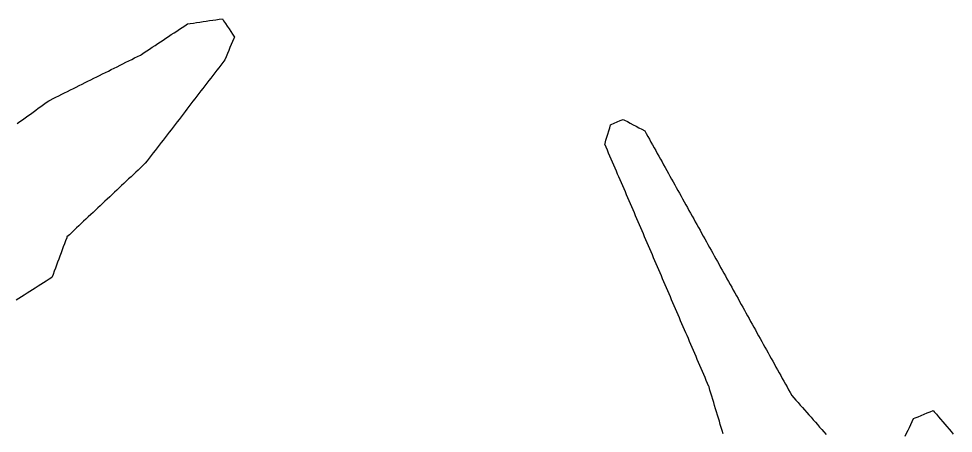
# Model space of a CAD drawing. Header units: millimetres. Extents: x 0 to 2762, y 6 to 2482.
# Drawn here: x 1115.5 to 1402.6, y 203.6 to 330.9 of the extents above; entities that cross this region are included whole.
import ezdxf

# ---------------------------------------------------------------- set-up
doc = ezdxf.new("R2010")
doc.units = ezdxf.units.MM
doc.layers.add('ALL_ISLANDS', color=7, linetype='Continuous')
doc.layers.add('OUTLINE_ISLAND_01', color=7, linetype='Continuous')

msp = doc.modelspace()

# ---------------------------------------------------------------- linework, layer by layer
at = {"layer": 'ALL_ISLANDS'}
for points in [[(1115.0116, 298.6837), (1115.823, 299.2682), (1116.6344, 299.8527), (1117.4457, 300.4373), (1118.2571, 301.0218), (1119.0685, 301.6064), (1119.8798, 302.1909), (1120.6912, 302.7754), (1121.5026, 303.36), (1122.3139, 303.9445), (1123.1253, 304.529), (1123.9367, 305.1136), (1124.748, 305.6981), (1125.122, 305.8842), (1126.0172, 306.3299), (1126.9124, 306.7755), (1127.8077, 307.2211), (1128.7029, 307.6667), (1129.5981, 308.1123), (1130.4933, 308.558), (1131.3886, 309.0036), (1132.2838, 309.4492), (1133.179, 309.8948), (1134.0742, 310.3404), (1134.9695, 310.7861), (1135.8647, 311.2317), (1136.7599, 311.6773), (1137.6551, 312.1229), (1138.5503, 312.5685), (1139.4456, 313.0142), (1140.3408, 313.4598), (1141.236, 313.9054), (1142.1312, 314.351), (1143.0265, 314.7966), (1143.9217, 315.2423), (1144.8169, 315.6879), (1145.7121, 316.1335), (1146.6073, 316.5791), (1147.5026, 317.0247), (1148.3978, 317.4704), (1149.293, 317.916), (1150.1882, 318.3616), (1151.0835, 318.8072), (1151.9787, 319.2528), (1152.8739, 319.6985), (1153.1815, 319.9015), (1154.016, 320.4524), (1154.8506, 321.0034), (1155.6851, 321.5543), (1156.5197, 322.1052), (1157.3542, 322.6562), (1158.1888, 323.2071), (1159.0233, 323.7581), (1159.8579, 324.309), (1160.6924, 324.8599), (1161.527, 325.4109), (1162.3615, 325.9618), (1163.196, 326.5127), (1164.0306, 327.0637), (1164.8651, 327.6146), (1165.6997, 328.1655), (1166.5342, 328.7165), (1167.3688, 329.2674), (1168.1448, 329.3832), (1169.1339, 329.5307), (1170.1229, 329.6782), (1171.112, 329.8258), (1172.1011, 329.9733), (1173.0901, 330.1209), (1174.0792, 330.2684), (1175.0682, 330.4159), (1176.0573, 330.5635), (1177.0463, 330.711), (1178.0354, 330.8585), (1178.4392, 330.2456), (1178.9894, 329.4106), (1179.5396, 328.5756), (1180.0898, 327.7405), (1180.64, 326.9055), (1181.1902, 326.0705), (1181.7404, 325.2354), (1181.5311, 324.7382), (1181.143, 323.8166), (1180.7549, 322.8949), (1180.3668, 321.9733), (1179.9787, 321.0517), (1179.5906, 320.1301), (1179.2025, 319.2084), (1178.8145, 318.2868), (1178.7516, 318.205), (1178.1421, 317.4122), (1177.5326, 316.6194), (1176.9232, 315.8266), (1176.3137, 315.0337), (1175.7043, 314.2409), (1175.0948, 313.4481), (1174.4853, 312.6553), (1173.8759, 311.8625), (1173.2664, 311.0697), (1172.657, 310.2768), (1172.0475, 309.484), (1171.4381, 308.6912), (1170.8286, 307.8984), (1170.2191, 307.1056), (1169.6097, 306.3128), (1169.0002, 305.5199), (1168.3908, 304.7271), (1167.7813, 303.9343), (1167.1718, 303.1415), (1166.5624, 302.3487), (1165.9529, 301.5558), (1165.3435, 300.763), (1164.734, 299.9702), (1164.1245, 299.1774), (1163.5151, 298.3846), (1162.9056, 297.5918), (1162.2962, 296.7989), (1161.6867, 296.0061), (1161.0772, 295.2133), (1160.4678, 294.4205), (1159.8583, 293.6277), (1159.2489, 292.8349), (1158.6394, 292.042), (1158.0299, 291.2492), (1157.4205, 290.4564), (1156.811, 289.6636), (1156.2016, 288.8708), (1155.5921, 288.078), (1154.9827, 287.2851), (1154.3732, 286.4923), (1154.3596, 286.4796), (1153.6306, 285.795), (1152.9017, 285.1104), (1152.1727, 284.4259), (1151.4438, 283.7413), (1150.7148, 283.0568), (1149.9858, 282.3722), (1149.2569, 281.6877), (1148.5279, 281.0031), (1147.7989, 280.3186), (1147.07, 279.634), (1146.341, 278.9495), (1145.612, 278.2649), (1144.8831, 277.5804), (1144.1541, 276.8958), (1143.4252, 276.2112), (1142.6962, 275.5267), (1141.9672, 274.8421), (1141.2383, 274.1576), (1140.5093, 273.473), (1139.7803, 272.7885), (1139.0514, 272.1039), (1138.3224, 271.4194), (1137.5935, 270.7348), (1136.8645, 270.0503), (1136.1355, 269.3657), (1135.4066, 268.6812), (1134.6776, 267.9966), (1133.9486, 267.3121), (1133.2197, 266.6275), (1132.4907, 265.9429), (1131.7618, 265.2584), (1131.0328, 264.5738), (1130.3038, 263.8893), (1130.2178, 263.6567), (1129.8706, 262.7189), (1129.5235, 261.7811), (1129.1764, 260.8433), (1128.8293, 259.9054), (1128.4822, 258.9676), (1128.1351, 258.0298), (1127.788, 257.092), (1127.4409, 256.1541), (1127.0937, 255.2163), (1126.7466, 254.2785), (1126.3995, 253.3407), (1126.0524, 252.4029), (1125.7053, 251.465), (1125.6318, 251.4184), (1124.7875, 250.8825), (1123.9432, 250.3466), (1123.0989, 249.8107), (1122.2546, 249.2749), (1121.4103, 248.739), (1120.566, 248.2031), (1119.7217, 247.6672), (1118.8774, 247.1313), (1118.0331, 246.5955), (1117.1888, 246.0596), (1116.3445, 245.5237), (1115.5002, 244.9878), (1114.6559, 244.4519)], [(1331.8452, 203.4854), (1331.5581, 204.4433), (1331.271, 205.4012), (1330.9839, 206.3591), (1330.6968, 207.317), (1330.4097, 208.2749), (1330.1226, 209.2328), (1329.8354, 210.1907), (1329.5483, 211.1486), (1329.2612, 212.1065), (1328.9741, 213.0644), (1328.687, 214.0223), (1328.3999, 214.9802), (1328.1128, 215.9381), (1327.8257, 216.896), (1327.5386, 217.8539), (1327.4904, 217.966), (1327.0956, 218.8848), (1326.7009, 219.8035), (1326.3061, 220.7223), (1325.9113, 221.6411), (1325.5165, 222.5599), (1325.1217, 223.4786), (1324.7269, 224.3974), (1324.3322, 225.3162), (1323.9374, 226.235), (1323.5426, 227.1537), (1323.1478, 228.0725), (1322.753, 228.9913), (1322.3583, 229.9101), (1321.9635, 230.8288), (1321.5687, 231.7476), (1321.1739, 232.6664), (1320.7791, 233.5852), (1320.3843, 234.5039), (1319.9896, 235.4227), (1319.5948, 236.3415), (1319.2, 237.2603), (1318.8052, 238.179), (1318.4104, 239.0978), (1318.0156, 240.0166), (1317.6209, 240.9354), (1317.2261, 241.8541), (1316.8313, 242.7729), (1316.4365, 243.6917), (1316.0417, 244.6105), (1315.647, 245.5292), (1315.2522, 246.448), (1314.8574, 247.3668), (1314.4626, 248.2855), (1314.0678, 249.2043), (1313.673, 250.1231), (1313.2783, 251.0419), (1312.8835, 251.9606), (1312.4887, 252.8794), (1312.0939, 253.7982), (1311.6991, 254.717), (1311.3043, 255.6357), (1310.9096, 256.5545), (1310.5148, 257.4733), (1310.12, 258.3921), (1309.7252, 259.3108), (1309.3304, 260.2296), (1308.9357, 261.1484), (1308.5409, 262.0672), (1308.1461, 262.9859), (1307.7513, 263.9047), (1307.3565, 264.8235), (1306.9617, 265.7423), (1306.567, 266.661), (1306.1722, 267.5798), (1305.7774, 268.4986), (1305.3826, 269.4174), (1304.9878, 270.3361), (1304.593, 271.2549), (1304.1983, 272.1737), (1303.8035, 273.0925), (1303.4087, 274.0112), (1303.0139, 274.93), (1302.6191, 275.8488), (1302.2244, 276.7676), (1301.8296, 277.6863), (1301.4348, 278.6051), (1301.04, 279.5239), (1300.6452, 280.4427), (1300.2504, 281.3614), (1299.8557, 282.2802), (1299.4609, 283.199), (1299.0661, 284.1178), (1298.6713, 285.0365), (1298.2765, 285.9553), (1297.8817, 286.8741), (1297.487, 287.7929), (1297.0922, 288.7116), (1296.6974, 289.6304), (1296.3026, 290.5492), (1295.9078, 291.468), (1295.5131, 292.3867), (1295.5762, 292.5958), (1295.8653, 293.5531), (1296.1544, 294.5104), (1296.4434, 295.4677), (1296.7325, 296.425), (1297.0216, 297.3823), (1297.3107, 298.3396), (1297.4502, 298.3989), (1298.3703, 298.7905), (1299.2905, 299.1821), (1300.2106, 299.5737), (1301.1308, 299.9653), (1301.5768, 299.7312), (1302.4623, 299.2665), (1303.3478, 298.8018), (1304.2333, 298.3371), (1305.1188, 297.8724), (1306.0042, 297.4078), (1306.8897, 296.9431), (1307.7752, 296.4784), (1308.2464, 295.631), (1308.7323, 294.757), (1309.2183, 293.883), (1309.7042, 293.009), (1310.1902, 292.1351), (1310.6761, 291.2611), (1311.1621, 290.3871), (1311.648, 289.5131), (1312.134, 288.6391), (1312.6199, 287.7651), (1313.1059, 286.8912), (1313.5919, 286.0172), (1314.0778, 285.1432), (1314.5638, 284.2692), (1315.0497, 283.3952), (1315.5357, 282.5212), (1316.0216, 281.6472), (1316.5076, 280.7733), (1316.9935, 279.8993), (1317.4795, 279.0253), (1317.9654, 278.1513), (1318.4514, 277.2773), (1318.9373, 276.4033), (1319.4233, 275.5294), (1319.9092, 274.6554), (1320.3952, 273.7814), (1320.8812, 272.9074), (1321.3671, 272.0334), (1321.8531, 271.1594), (1322.339, 270.2854), (1322.825, 269.4115), (1323.3109, 268.5375), (1323.7969, 267.6635), (1324.2828, 266.7895), (1324.7688, 265.9155), (1325.2547, 265.0415), (1325.7407, 264.1676), (1326.2266, 263.2936), (1326.7126, 262.4196), (1327.1985, 261.5456), (1327.6845, 260.6716), (1328.1705, 259.7976), (1328.6564, 258.9236), (1329.1424, 258.0497), (1329.6283, 257.1757), (1330.1143, 256.3017), (1330.6002, 255.4277), (1331.0862, 254.5537), (1331.5721, 253.6797), (1332.0581, 252.8057), (1332.544, 251.9318), (1333.03, 251.0578), (1333.5159, 250.1838), (1334.0019, 249.3098), (1334.4878, 248.4358), (1334.9738, 247.5618), (1335.4598, 246.6879), (1335.9457, 245.8139), (1336.4317, 244.9399), (1336.9176, 244.0659), (1337.4036, 243.1919), (1337.8895, 242.3179), (1338.3755, 241.4439), (1338.8614, 240.57), (1339.3474, 239.696), (1339.8333, 238.822), (1340.3193, 237.948), (1340.8052, 237.074), (1341.2912, 236.2), (1341.7771, 235.3261), (1342.2631, 234.4521), (1342.7491, 233.5781), (1343.235, 232.7041), (1343.721, 231.8301), (1344.2069, 230.9561), (1344.6929, 230.0821), (1345.1788, 229.2082), (1345.6648, 228.3342), (1346.1507, 227.4602), (1346.6367, 226.5862), (1347.1226, 225.7122), (1347.6086, 224.8382), (1348.0945, 223.9643), (1348.5805, 223.0903), (1349.0664, 222.2163), (1349.5524, 221.3423), (1350.0384, 220.4683), (1350.5243, 219.5943), (1351.0103, 218.7203), (1351.4962, 217.8464), (1351.9822, 216.9724), (1352.4681, 216.0984), (1352.9541, 215.2244), (1353.5728, 214.5235), (1354.2347, 213.7739), (1354.8965, 213.0242), (1355.5584, 212.2746), (1356.2202, 211.5249), (1356.882, 210.7753), (1357.5439, 210.0256), (1358.2057, 209.276), (1358.8675, 208.5263), (1359.5294, 207.7767), (1360.1912, 207.0271), (1360.8531, 206.2774), (1361.5149, 205.5278), (1362.1767, 204.7781), (1362.8386, 204.0285), (1363.5004, 203.2788)], [(1387.8086, 202.7297), (1388.2383, 203.6326), (1388.6681, 204.5356), (1389.0978, 205.4385), (1389.5276, 206.3414), (1389.9573, 207.2444), (1390.3871, 208.1473), (1390.831, 208.3303), (1391.7556, 208.7112), (1392.6801, 209.0922), (1393.6047, 209.4732), (1394.5293, 209.8542), (1395.4539, 210.2352), (1396.3785, 210.6162), (1396.7144, 210.2237), (1397.3647, 209.4641), (1398.015, 208.7044), (1398.6653, 207.9447), (1399.3155, 207.185), (1399.9658, 206.4253), (1400.6161, 205.6656), (1401.2664, 204.9059), (1401.9167, 204.1462), (1402.567, 203.3865)]]:
    msp.add_lwpolyline(points, dxfattribs=at)
at = {"layer": 'OUTLINE_ISLAND_01'}
for points in [[(1115.0116, 298.6837), (1115.823, 299.2682), (1116.6344, 299.8527), (1117.4457, 300.4373), (1118.2571, 301.0218), (1119.0685, 301.6064), (1119.8798, 302.1909), (1120.6912, 302.7754), (1121.5026, 303.36), (1122.3139, 303.9445), (1123.1253, 304.529), (1123.9367, 305.1136), (1124.748, 305.6981), (1125.122, 305.8842), (1126.0172, 306.3299), (1126.9124, 306.7755), (1127.8077, 307.2211), (1128.7029, 307.6667), (1129.5981, 308.1123), (1130.4933, 308.558), (1131.3886, 309.0036), (1132.2838, 309.4492), (1133.179, 309.8948), (1134.0742, 310.3404), (1134.9695, 310.7861), (1135.8647, 311.2317), (1136.7599, 311.6773), (1137.6551, 312.1229), (1138.5503, 312.5685), (1139.4456, 313.0142), (1140.3408, 313.4598), (1141.236, 313.9054), (1142.1312, 314.351), (1143.0265, 314.7966), (1143.9217, 315.2423), (1144.8169, 315.6879), (1145.7121, 316.1335), (1146.6073, 316.5791), (1147.5026, 317.0247), (1148.3978, 317.4704), (1149.293, 317.916), (1150.1882, 318.3616), (1151.0835, 318.8072), (1151.9787, 319.2528), (1152.8739, 319.6985), (1153.1815, 319.9015), (1154.016, 320.4524), (1154.8506, 321.0034), (1155.6851, 321.5543), (1156.5197, 322.1052), (1157.3542, 322.6562), (1158.1888, 323.2071), (1159.0233, 323.7581), (1159.8579, 324.309), (1160.6924, 324.8599), (1161.527, 325.4109), (1162.3615, 325.9618), (1163.196, 326.5127), (1164.0306, 327.0637), (1164.8651, 327.6146), (1165.6997, 328.1655), (1166.5342, 328.7165), (1167.3688, 329.2674), (1168.1448, 329.3832), (1169.1339, 329.5307), (1170.1229, 329.6782), (1171.112, 329.8258), (1172.1011, 329.9733), (1173.0901, 330.1209), (1174.0792, 330.2684), (1175.0682, 330.4159), (1176.0573, 330.5635), (1177.0463, 330.711), (1178.0354, 330.8585), (1178.4392, 330.2456), (1178.9894, 329.4106), (1179.5396, 328.5756), (1180.0898, 327.7405), (1180.64, 326.9055), (1181.1902, 326.0705), (1181.7404, 325.2354), (1181.5311, 324.7382), (1181.143, 323.8166), (1180.7549, 322.8949), (1180.3668, 321.9733), (1179.9787, 321.0517), (1179.5906, 320.1301), (1179.2025, 319.2084), (1178.8145, 318.2868), (1178.7516, 318.205), (1178.1421, 317.4122), (1177.5326, 316.6194), (1176.9232, 315.8266), (1176.3137, 315.0337), (1175.7043, 314.2409), (1175.0948, 313.4481), (1174.4853, 312.6553), (1173.8759, 311.8625), (1173.2664, 311.0697), (1172.657, 310.2768), (1172.0475, 309.484), (1171.4381, 308.6912), (1170.8286, 307.8984), (1170.2191, 307.1056), (1169.6097, 306.3128), (1169.0002, 305.5199), (1168.3908, 304.7271), (1167.7813, 303.9343), (1167.1718, 303.1415), (1166.5624, 302.3487), (1165.9529, 301.5558), (1165.3435, 300.763), (1164.734, 299.9702), (1164.1245, 299.1774), (1163.5151, 298.3846), (1162.9056, 297.5918), (1162.2962, 296.7989), (1161.6867, 296.0061), (1161.0772, 295.2133), (1160.4678, 294.4205), (1159.8583, 293.6277), (1159.2489, 292.8349), (1158.6394, 292.042), (1158.0299, 291.2492), (1157.4205, 290.4564), (1156.811, 289.6636), (1156.2016, 288.8708), (1155.5921, 288.078), (1154.9827, 287.2851), (1154.3732, 286.4923), (1154.3596, 286.4796), (1153.6306, 285.795), (1152.9017, 285.1104), (1152.1727, 284.4259), (1151.4438, 283.7413), (1150.7148, 283.0568), (1149.9858, 282.3722), (1149.2569, 281.6877), (1148.5279, 281.0031), (1147.7989, 280.3186), (1147.07, 279.634), (1146.341, 278.9495), (1145.612, 278.2649), (1144.8831, 277.5804), (1144.1541, 276.8958), (1143.4252, 276.2112), (1142.6962, 275.5267), (1141.9672, 274.8421), (1141.2383, 274.1576), (1140.5093, 273.473), (1139.7803, 272.7885), (1139.0514, 272.1039), (1138.3224, 271.4194), (1137.5935, 270.7348), (1136.8645, 270.0503), (1136.1355, 269.3657), (1135.4066, 268.6812), (1134.6776, 267.9966), (1133.9486, 267.3121), (1133.2197, 266.6275), (1132.4907, 265.9429), (1131.7618, 265.2584), (1131.0328, 264.5738), (1130.3038, 263.8893), (1130.2178, 263.6567), (1129.8706, 262.7189), (1129.5235, 261.7811), (1129.1764, 260.8433), (1128.8293, 259.9054), (1128.4822, 258.9676), (1128.1351, 258.0298), (1127.788, 257.092), (1127.4409, 256.1541), (1127.0937, 255.2163), (1126.7466, 254.2785), (1126.3995, 253.3407), (1126.0524, 252.4029), (1125.7053, 251.465), (1125.6318, 251.4184), (1124.7875, 250.8825), (1123.9432, 250.3466), (1123.0989, 249.8107), (1122.2546, 249.2749), (1121.4103, 248.739), (1120.566, 248.2031), (1119.7217, 247.6672), (1118.8774, 247.1313), (1118.0331, 246.5955), (1117.1888, 246.0596), (1116.3445, 245.5237), (1115.5002, 244.9878), (1114.6559, 244.4519)], [(1331.8452, 203.4854), (1331.5581, 204.4433), (1331.271, 205.4012), (1330.9839, 206.3591), (1330.6968, 207.317), (1330.4097, 208.2749), (1330.1226, 209.2328), (1329.8354, 210.1907), (1329.5483, 211.1486), (1329.2612, 212.1065), (1328.9741, 213.0644), (1328.687, 214.0223), (1328.3999, 214.9802), (1328.1128, 215.9381), (1327.8257, 216.896), (1327.5386, 217.8539), (1327.4904, 217.966), (1327.0956, 218.8848), (1326.7009, 219.8035), (1326.3061, 220.7223), (1325.9113, 221.6411), (1325.5165, 222.5599), (1325.1217, 223.4786), (1324.7269, 224.3974), (1324.3322, 225.3162), (1323.9374, 226.235), (1323.5426, 227.1537), (1323.1478, 228.0725), (1322.753, 228.9913), (1322.3583, 229.9101), (1321.9635, 230.8288), (1321.5687, 231.7476), (1321.1739, 232.6664), (1320.7791, 233.5852), (1320.3843, 234.5039), (1319.9896, 235.4227), (1319.5948, 236.3415), (1319.2, 237.2603), (1318.8052, 238.179), (1318.4104, 239.0978), (1318.0156, 240.0166), (1317.6209, 240.9354), (1317.2261, 241.8541), (1316.8313, 242.7729), (1316.4365, 243.6917), (1316.0417, 244.6105), (1315.647, 245.5292), (1315.2522, 246.448), (1314.8574, 247.3668), (1314.4626, 248.2855), (1314.0678, 249.2043), (1313.673, 250.1231), (1313.2783, 251.0419), (1312.8835, 251.9606), (1312.4887, 252.8794), (1312.0939, 253.7982), (1311.6991, 254.717), (1311.3043, 255.6357), (1310.9096, 256.5545), (1310.5148, 257.4733), (1310.12, 258.3921), (1309.7252, 259.3108), (1309.3304, 260.2296), (1308.9357, 261.1484), (1308.5409, 262.0672), (1308.1461, 262.9859), (1307.7513, 263.9047), (1307.3565, 264.8235), (1306.9617, 265.7423), (1306.567, 266.661), (1306.1722, 267.5798), (1305.7774, 268.4986), (1305.3826, 269.4174), (1304.9878, 270.3361), (1304.593, 271.2549), (1304.1983, 272.1737), (1303.8035, 273.0925), (1303.4087, 274.0112), (1303.0139, 274.93), (1302.6191, 275.8488), (1302.2244, 276.7676), (1301.8296, 277.6863), (1301.4348, 278.6051), (1301.04, 279.5239), (1300.6452, 280.4427), (1300.2504, 281.3614), (1299.8557, 282.2802), (1299.4609, 283.199), (1299.0661, 284.1178), (1298.6713, 285.0365), (1298.2765, 285.9553), (1297.8817, 286.8741), (1297.487, 287.7929), (1297.0922, 288.7116), (1296.6974, 289.6304), (1296.3026, 290.5492), (1295.9078, 291.468), (1295.5131, 292.3867), (1295.5762, 292.5958), (1295.8653, 293.5531), (1296.1544, 294.5104), (1296.4434, 295.4677), (1296.7325, 296.425), (1297.0216, 297.3823), (1297.3107, 298.3396), (1297.4502, 298.3989), (1298.3703, 298.7905), (1299.2905, 299.1821), (1300.2106, 299.5737), (1301.1308, 299.9653), (1301.5768, 299.7312), (1302.4623, 299.2665), (1303.3478, 298.8018), (1304.2333, 298.3371), (1305.1188, 297.8724), (1306.0042, 297.4078), (1306.8897, 296.9431), (1307.7752, 296.4784), (1308.2464, 295.631), (1308.7323, 294.757), (1309.2183, 293.883), (1309.7042, 293.009), (1310.1902, 292.1351), (1310.6761, 291.2611), (1311.1621, 290.3871), (1311.648, 289.5131), (1312.134, 288.6391), (1312.6199, 287.7651), (1313.1059, 286.8912), (1313.5919, 286.0172), (1314.0778, 285.1432), (1314.5638, 284.2692), (1315.0497, 283.3952), (1315.5357, 282.5212), (1316.0216, 281.6472), (1316.5076, 280.7733), (1316.9935, 279.8993), (1317.4795, 279.0253), (1317.9654, 278.1513), (1318.4514, 277.2773), (1318.9373, 276.4033), (1319.4233, 275.5294), (1319.9092, 274.6554), (1320.3952, 273.7814), (1320.8812, 272.9074), (1321.3671, 272.0334), (1321.8531, 271.1594), (1322.339, 270.2854), (1322.825, 269.4115), (1323.3109, 268.5375), (1323.7969, 267.6635), (1324.2828, 266.7895), (1324.7688, 265.9155), (1325.2547, 265.0415), (1325.7407, 264.1676), (1326.2266, 263.2936), (1326.7126, 262.4196), (1327.1985, 261.5456), (1327.6845, 260.6716), (1328.1705, 259.7976), (1328.6564, 258.9236), (1329.1424, 258.0497), (1329.6283, 257.1757), (1330.1143, 256.3017), (1330.6002, 255.4277), (1331.0862, 254.5537), (1331.5721, 253.6797), (1332.0581, 252.8057), (1332.544, 251.9318), (1333.03, 251.0578), (1333.5159, 250.1838), (1334.0019, 249.3098), (1334.4878, 248.4358), (1334.9738, 247.5618), (1335.4598, 246.6879), (1335.9457, 245.8139), (1336.4317, 244.9399), (1336.9176, 244.0659), (1337.4036, 243.1919), (1337.8895, 242.3179), (1338.3755, 241.4439), (1338.8614, 240.57), (1339.3474, 239.696), (1339.8333, 238.822), (1340.3193, 237.948), (1340.8052, 237.074), (1341.2912, 236.2), (1341.7771, 235.3261), (1342.2631, 234.4521), (1342.7491, 233.5781), (1343.235, 232.7041), (1343.721, 231.8301), (1344.2069, 230.9561), (1344.6929, 230.0821), (1345.1788, 229.2082), (1345.6648, 228.3342), (1346.1507, 227.4602), (1346.6367, 226.5862), (1347.1226, 225.7122), (1347.6086, 224.8382), (1348.0945, 223.9643), (1348.5805, 223.0903), (1349.0664, 222.2163), (1349.5524, 221.3423), (1350.0384, 220.4683), (1350.5243, 219.5943), (1351.0103, 218.7203), (1351.4962, 217.8464), (1351.9822, 216.9724), (1352.4681, 216.0984), (1352.9541, 215.2244), (1353.5728, 214.5235), (1354.2347, 213.7739), (1354.8965, 213.0242), (1355.5584, 212.2746), (1356.2202, 211.5249), (1356.882, 210.7753), (1357.5439, 210.0256), (1358.2057, 209.276), (1358.8675, 208.5263), (1359.5294, 207.7767), (1360.1912, 207.0271), (1360.8531, 206.2774), (1361.5149, 205.5278), (1362.1767, 204.7781), (1362.8386, 204.0285), (1363.5004, 203.2788)], [(1387.8086, 202.7297), (1388.2383, 203.6326), (1388.6681, 204.5356), (1389.0978, 205.4385), (1389.5276, 206.3414), (1389.9573, 207.2444), (1390.3871, 208.1473), (1390.831, 208.3303), (1391.7556, 208.7112), (1392.6801, 209.0922), (1393.6047, 209.4732), (1394.5293, 209.8542), (1395.4539, 210.2352), (1396.3785, 210.6162), (1396.7144, 210.2237), (1397.3647, 209.4641), (1398.015, 208.7044), (1398.6653, 207.9447), (1399.3155, 207.185), (1399.9658, 206.4253), (1400.6161, 205.6656), (1401.2664, 204.9059), (1401.9167, 204.1462), (1402.567, 203.3865)]]:
    msp.add_lwpolyline(points, dxfattribs=at)

doc.saveas('drawing.dxf')
